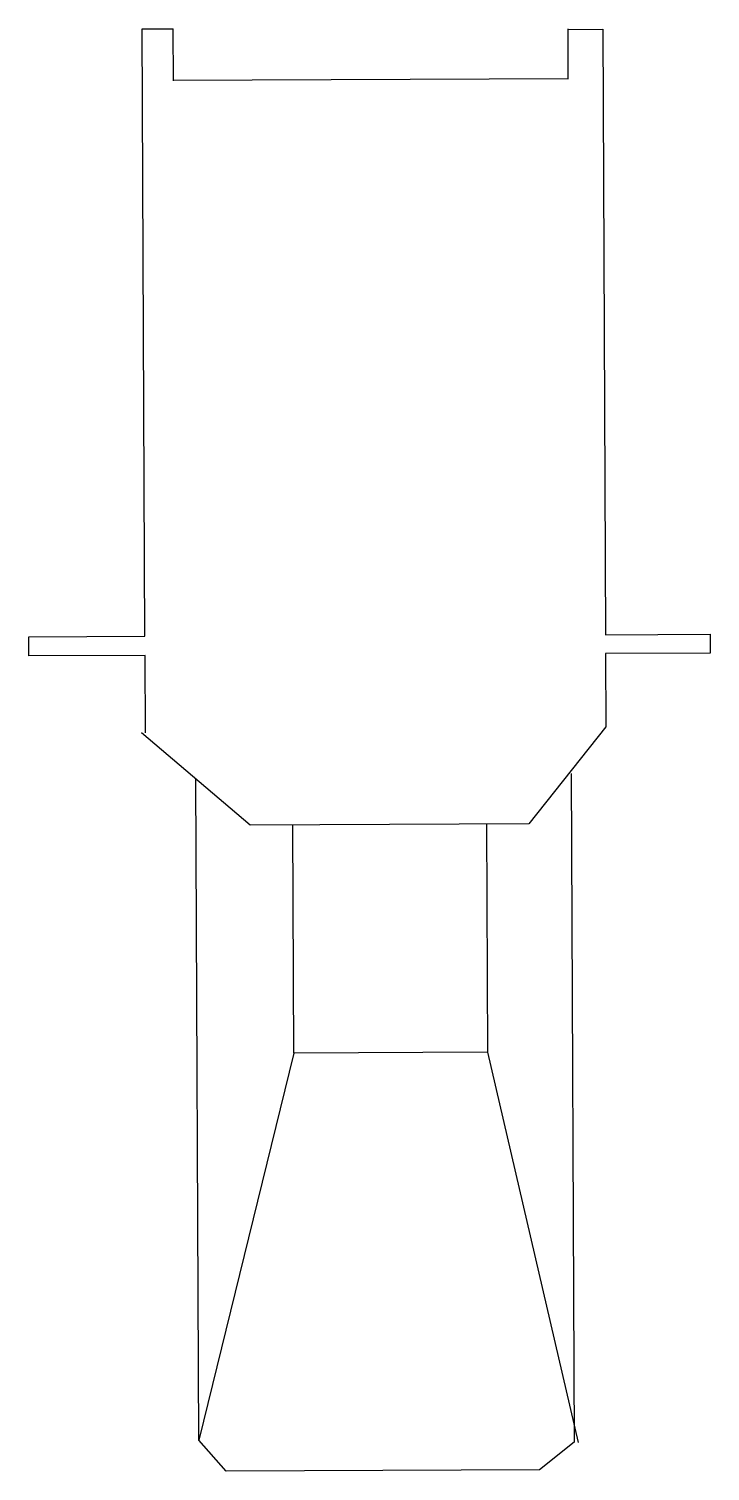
# Model space of a CAD drawing. Extents: x -1552 to -656, y -721 to 1177.
import ezdxf

# ---------------------------------------------------------------- set-up
doc = ezdxf.new("R2010")
doc.units = 0
doc.header["$MEASUREMENT"] = 0
doc.layers.add('2D', color=7, linetype='CONTINUOUS')

msp = doc.modelspace()

# ---------------------------------------------------------------- linework, layer by layer
at = {"layer": '2D', "color": 4}
for p, q in [((-1403, 1176.9), (-1362.3, 1177.1)), ((-1362.8, 1177), (-1362.5, 1108.7)), ((-842.6, 1110.8), (-842.9, 1177)), ((-1399.5, 377.8), (-1403, 1176.9)), ((-842.9, 1176.4), (-797.1, 1176.6)), ((-797.1, 1176.6), (-793.6, 379.6)), ((-842.6, 1111.5), (-1362.5, 1109.2)), ((-793.6, 379.6), (-656.1, 380.2)), ((-656.1, 380.2), (-656, 355.6)), ((-1552.2, 377.1), (-1399.5, 377.8)), ((-1552.1, 351.7), (-1552.2, 377.1)), ((-1399.4, 352.3), (-1552.1, 351.7)), ((-1398.9, 250.5), (-1399.4, 352.3)), ((-656, 355.6), (-793.5, 355)), ((-793.5, 355), (-793, 258.3)), ((-1260.9, 129), (-1404, 250.5)), ((-793, 258.3), (-894.3, 130.6)), ((-838.6, 197), (-834.7, -682.9)), ((-1328.6, -680.6), (-1332.5, 189.8)), ((-894.3, 130.6), (-1260.9, 129)), ((-1203.6, -171.1), (-1204.9, 129.3)), ((-950.3, 130.4), (-949, -169.9)), ((-949, -169.9), (-1203.6, -171.1)), ((-949, -169.9), (-829.6, -683.5)), ((-1203.5, -171.1), (-1328.6, -680.6)), ((-1292.8, -721.2), (-1328.6, -680.6)), ((-834.7, -682.9), (-880.3, -719.3)), ((-880.3, -719.3), (-1292.8, -721.2))]:
    msp.add_line(p, q, dxfattribs=at)

doc.saveas('drawing.dxf')
